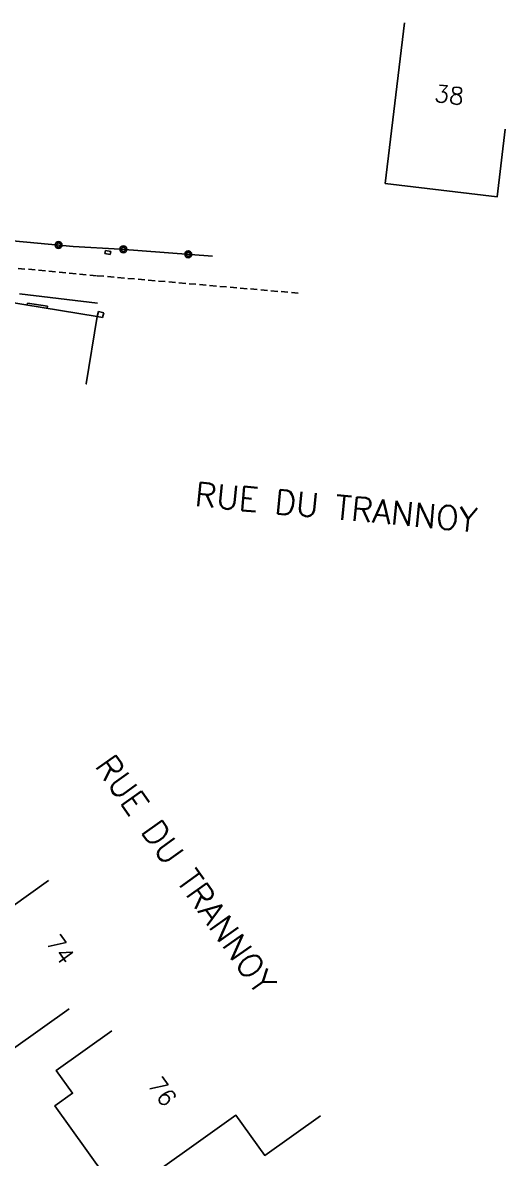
# Model space of a CAD drawing. Header units: millimetres. Extents: x 114000 to 115000, y 122000 to 123000.
# Drawn here: x 114335.1 to 114370.3, y 122916.9 to 123000 of the extents above; entities that cross this region are included whole.
import ezdxf
from ezdxf.enums import TextEntityAlignment as Align

# ---------------------------------------------------------------- set-up
doc = ezdxf.new("R2010")
doc.units = ezdxf.units.MM
doc.linetypes.add('DASHED', pattern=[0.75, 0.5, -0.25])
doc.layers.get('0').update_dxf_attribs({"linetype": 'CONTINUOUS'})
for name, color, linetype in [('W0001', 6, 'DASHED'), ('W0008', 7, 'CONTINUOUS'), ('W0100', 7, 'CONTINUOUS'), ('W0105', 7, 'CONTINUOUS'), ('W0112', 1, 'DASHED'), ('W0322', 7, 'CONTINUOUS'), ('W0989', 7, 'CONTINUOUS'), ('W0991', 7, 'CONTINUOUS')]:
    doc.layers.add(name, color=color, linetype=linetype)
doc.styles.get("Standard").update_dxf_attribs({"font": 'romans.shx', "width": 0.85})

# ---------------------------------------------------------------- blocks, each defined once
blk = doc.blocks.new('t322o')
at = {"color": 0, "linetype": 'Continuous'}
for radius in [0.25, 0.15]:
    blk.add_circle((0, 0), radius, dxfattribs=at)

msp = doc.modelspace()

# ---------------------------------------------------------------- linework, layer by layer
at = {"layer": 'W0001'}
msp.add_lwpolyline([(114284.161, 122983.767), (114296.128, 122985.848), (114314.196, 122983.171), (114327.251, 122982.726), (114340.49, 122981.49), (114355.418, 122980.198)], dxfattribs=at)
at = {"layer": 'W0008'}
msp.add_lwpolyline([(114334.82, 122980.159), (114340.525, 122979.472)], dxfattribs=at)
at = {"layer": 'W0100'}
msp.add_line((114362.946, 123000), (114361.542, 122988.235), dxfattribs=at)
for points in [[(114361.542, 122988.235), (114369.723, 122987.259), (114370.316, 122992.223)], [(114333.788, 122979.611), (114340.499, 122978.513), (114339.691, 122973.579), (114339.691, 122973.579), (114339.691, 122973.579), (114339.691, 122973.579), (114339.691, 122973.579), (114339.691, 122973.579), (114339.691, 122973.579), (114339.691, 122973.579), (114339.691, 122973.579), (114339.691, 122973.579), (114339.691, 122973.579), (114339.691, 122973.579), (114339.691, 122973.579), (114339.691, 122973.579), (114339.691, 122973.579), (114339.691, 122973.579), (114339.691, 122973.579), (114339.691, 122973.579), (114339.691, 122973.579), (114339.691, 122973.579), (114339.691, 122973.579), (114339.691, 122973.579), (114339.691, 122973.579), (114339.691, 122973.579), (114339.691, 122973.579), (114339.691, 122973.579), (114339.691, 122973.579), (114339.691, 122973.579), (114339.691, 122973.579), (114339.691, 122973.579), (114339.691, 122973.579), (114339.691, 122973.579), (114339.691, 122973.579), (114339.691, 122973.579), (114339.691, 122973.579), (114339.691, 122973.579), (114339.691, 122973.579), (114339.691, 122973.579), (114339.691, 122973.579), (114339.691, 122973.579), (114339.691, 122973.579), (114339.691, 122973.579), (114339.691, 122973.579), (114339.691, 122973.579), (114339.691, 122973.579), (114339.691, 122973.579), (114339.691, 122973.579), (114339.691, 122973.579), (114339.691, 122973.579), (114339.691, 122973.579), (114339.691, 122973.579), (114339.691, 122973.579), (114339.691, 122973.579), (114339.691, 122973.579), (114339.691, 122973.579), (114339.691, 122973.579), (114339.691, 122973.579), (114339.691, 122973.579), (114339.691, 122973.579), (114339.691, 122973.579), (114339.691, 122973.579), (114339.691, 122973.579), (114339.691, 122973.579), (114339.691, 122973.579), (114339.691, 122973.579), (114339.691, 122973.579), (114339.691, 122973.579), (114339.691, 122973.579), (114339.691, 122973.579), (114339.691, 122973.579), (114339.691, 122973.579), (114339.691, 122973.579), (114339.691, 122973.579), (114339.691, 122973.579), (114339.691, 122973.579), (114339.691, 122973.579), (114339.691, 122973.579), (114339.691, 122973.579), (114339.691, 122973.579), (114339.691, 122973.579), (114339.691, 122973.579), (114339.691, 122973.579)], [(114332.866, 122934.356), (114336.941, 122937.253), (114336.941, 122937.253), (114336.941, 122937.253), (114336.941, 122937.253), (114336.941, 122937.253), (114336.941, 122937.253), (114336.941, 122937.253), (114336.941, 122937.253), (114336.941, 122937.253), (114336.941, 122937.253), (114336.941, 122937.253), (114336.941, 122937.253), (114336.941, 122937.253), (114336.941, 122937.253), (114336.941, 122937.253), (114336.941, 122937.253), (114336.941, 122937.253), (114336.941, 122937.253), (114336.941, 122937.253), (114336.941, 122937.253), (114336.941, 122937.253), (114336.941, 122937.253), (114336.941, 122937.253), (114336.941, 122937.253), (114336.941, 122937.253), (114336.941, 122937.253), (114336.941, 122937.253), (114336.941, 122937.253), (114336.941, 122937.253), (114336.941, 122937.253), (114336.941, 122937.253), (114336.941, 122937.253), (114336.941, 122937.253), (114336.941, 122937.253), (114336.941, 122937.253), (114336.941, 122937.253), (114336.941, 122937.253), (114336.941, 122937.253), (114336.941, 122937.253), (114336.941, 122937.253), (114336.941, 122937.253), (114336.941, 122937.253), (114336.941, 122937.253), (114336.941, 122937.253), (114336.941, 122937.253), (114336.941, 122937.253), (114336.941, 122937.253), (114336.941, 122937.253), (114336.941, 122937.253), (114336.941, 122937.253), (114336.941, 122937.253), (114336.941, 122937.253), (114336.941, 122937.253), (114336.941, 122937.253), (114336.941, 122937.253), (114336.941, 122937.253), (114336.941, 122937.253), (114336.941, 122937.253), (114336.941, 122937.253), (114336.941, 122937.253), (114336.941, 122937.253), (114336.941, 122937.253), (114336.941, 122937.253), (114336.941, 122937.253), (114336.941, 122937.253), (114336.941, 122937.253), (114336.941, 122937.253), (114336.941, 122937.253), (114336.941, 122937.253), (114336.941, 122937.253), (114336.941, 122937.253), (114336.941, 122937.253), (114336.941, 122937.253), (114336.941, 122937.253), (114336.941, 122937.253), (114336.941, 122937.253), (114336.941, 122937.253), (114336.941, 122937.253), (114336.941, 122937.253), (114336.941, 122937.253), (114336.941, 122937.253), (114336.941, 122937.253), (114336.941, 122937.253), (114336.941, 122937.253), (114336.941, 122937.253), (114336.941, 122937.253), (114336.941, 122937.253), (114336.941, 122937.253), (114336.941, 122937.253), (114336.941, 122937.253), (114336.941, 122937.253), (114336.941, 122937.253), (114336.941, 122937.253), (114336.941, 122937.253), (114336.941, 122937.253), (114336.941, 122937.253)], [(114338.448, 122927.867), (114334.373, 122924.97)], [(114341.575, 122926.254), (114337.504, 122923.351), (114337.504, 122923.351), (114338.691, 122921.687), (114337.406, 122920.771), (114342.192, 122914.059), (114350.635, 122920.08), (114352.736, 122917.134), (114352.736, 122917.134), (114352.736, 122917.134), (114352.736, 122917.134), (114352.736, 122917.134), (114352.736, 122917.134), (114352.736, 122917.134), (114352.736, 122917.134), (114352.736, 122917.134), (114352.736, 122917.134), (114352.736, 122917.134), (114352.736, 122917.134), (114352.736, 122917.134), (114352.736, 122917.134), (114352.736, 122917.134), (114352.736, 122917.134), (114352.736, 122917.134), (114352.736, 122917.134), (114352.736, 122917.134), (114352.736, 122917.134), (114352.736, 122917.134), (114352.736, 122917.134), (114352.736, 122917.134), (114352.736, 122917.134), (114352.736, 122917.134), (114352.736, 122917.134), (114352.736, 122917.134), (114352.736, 122917.134), (114352.736, 122917.134), (114352.736, 122917.134), (114352.736, 122917.134), (114352.736, 122917.134), (114352.736, 122917.134), (114352.736, 122917.134), (114352.736, 122917.134), (114352.736, 122917.134), (114352.736, 122917.134), (114352.736, 122917.134), (114352.736, 122917.134), (114352.736, 122917.134), (114352.736, 122917.134), (114352.736, 122917.134), (114352.736, 122917.134), (114352.736, 122917.134), (114352.736, 122917.134), (114352.736, 122917.134), (114352.736, 122917.134), (114352.736, 122917.134), (114352.736, 122917.134), (114352.736, 122917.134), (114352.736, 122917.134), (114352.736, 122917.134), (114352.736, 122917.134), (114352.736, 122917.134), (114352.736, 122917.134), (114352.736, 122917.134), (114352.736, 122917.134), (114352.736, 122917.134), (114352.736, 122917.134), (114352.736, 122917.134), (114352.736, 122917.134), (114352.736, 122917.134), (114352.736, 122917.134), (114352.736, 122917.134), (114352.736, 122917.134), (114352.736, 122917.134), (114352.736, 122917.134), (114352.736, 122917.134), (114352.736, 122917.134), (114352.736, 122917.134), (114352.736, 122917.134), (114352.736, 122917.134), (114352.736, 122917.134), (114352.736, 122917.134), (114352.736, 122917.134), (114352.736, 122917.134), (114352.736, 122917.134), (114352.736, 122917.134), (114352.736, 122917.134), (114352.736, 122917.134), (114352.736, 122917.134), (114352.736, 122917.134), (114352.736, 122917.134), (114352.736, 122917.134), (114352.736, 122917.134), (114352.736, 122917.134), (114352.736, 122917.134), (114352.736, 122917.134), (114352.736, 122917.134), (114352.736, 122917.134), (114352.736, 122917.134), (114352.736, 122917.134), (114352.736, 122917.134), (114352.736, 122917.134), (114352.736, 122917.134), (114356.807, 122920.037)]]:
    msp.add_lwpolyline(points, dxfattribs=at)
at = {"layer": 'W0105'}
for p, q in [((114335.382, 122979.35), (114335.402, 122979.473)), ((114335.402, 122979.473), (114336.866, 122979.252)), ((114336.843, 122979.111), (114336.866, 122979.252))]:
    msp.add_line(p, q, dxfattribs=at)
at = {"layer": 'W0112'}
for p, q in [((114341.052, 122983.128), (114341.1, 122983.343)), ((114340.499, 122978.513), (114340.58, 122978.868))]:
    msp.add_line(p, q, dxfattribs=at)
for points in [[(114341.052, 122983.128), (114341.443, 122983.042), (114341.49, 122983.257), (114341.1, 122983.343), (114341.1, 122983.343), (114341.1, 122983.343), (114341.1, 122983.343), (114341.1, 122983.343), (114341.1, 122983.343), (114341.1, 122983.343), (114341.1, 122983.343), (114341.1, 122983.343), (114341.1, 122983.343), (114341.1, 122983.343), (114341.1, 122983.343), (114341.1, 122983.343), (114341.1, 122983.343), (114341.1, 122983.343), (114341.1, 122983.343), (114341.1, 122983.343), (114341.1, 122983.343), (114341.1, 122983.343), (114341.1, 122983.343), (114341.1, 122983.343), (114341.1, 122983.343), (114341.1, 122983.343), (114341.1, 122983.343), (114341.1, 122983.343), (114341.1, 122983.343), (114341.1, 122983.343), (114341.1, 122983.343), (114341.1, 122983.343), (114341.1, 122983.343), (114341.1, 122983.343), (114341.1, 122983.343), (114341.1, 122983.343), (114341.1, 122983.343), (114341.1, 122983.343), (114341.1, 122983.343), (114341.1, 122983.343), (114341.1, 122983.343), (114341.1, 122983.343), (114341.1, 122983.343), (114341.1, 122983.343), (114341.1, 122983.343), (114341.1, 122983.343), (114341.1, 122983.343), (114341.1, 122983.343), (114341.1, 122983.343), (114341.1, 122983.343), (114341.1, 122983.343), (114341.1, 122983.343), (114341.1, 122983.343), (114341.1, 122983.343), (114341.1, 122983.343), (114341.1, 122983.343), (114341.1, 122983.343), (114341.1, 122983.343), (114341.1, 122983.343), (114341.1, 122983.343), (114341.1, 122983.343), (114341.1, 122983.343), (114341.1, 122983.343), (114341.1, 122983.343), (114341.1, 122983.343), (114341.1, 122983.343), (114341.1, 122983.343), (114341.1, 122983.343), (114341.1, 122983.343), (114341.1, 122983.343), (114341.1, 122983.343), (114341.1, 122983.343), (114341.1, 122983.343), (114341.1, 122983.343), (114341.1, 122983.343), (114341.1, 122983.343), (114341.1, 122983.343), (114341.1, 122983.343), (114341.1, 122983.343), (114341.1, 122983.343), (114341.1, 122983.343), (114341.1, 122983.343), (114341.1, 122983.343), (114341.1, 122983.343), (114341.1, 122983.343), (114341.1, 122983.343), (114341.1, 122983.343), (114341.1, 122983.343), (114341.1, 122983.343), (114341.1, 122983.343), (114341.1, 122983.343), (114341.1, 122983.343), (114341.1, 122983.343), (114341.1, 122983.343), (114341.1, 122983.343), (114341.1, 122983.343), (114341.1, 122983.343), (114341.1, 122983.343), (114341.1, 122983.343), (114341.1, 122983.343), (114341.1, 122983.343), (114341.1, 122983.343), (114341.1, 122983.343), (114341.1, 122983.343), (114341.1, 122983.343), (114341.1, 122983.343), (114341.1, 122983.343), (114341.1, 122983.343), (114341.1, 122983.343), (114341.1, 122983.343), (114341.1, 122983.343), (114341.1, 122983.343), (114341.1, 122983.343), (114341.1, 122983.343), (114341.1, 122983.343), (114341.1, 122983.343), (114341.1, 122983.343), (114341.1, 122983.343), (114341.1, 122983.343), (114341.1, 122983.343)], [(114340.499, 122978.513), (114340.889, 122978.424), (114340.97, 122978.778), (114340.58, 122978.868), (114340.58, 122978.868), (114340.58, 122978.868), (114340.58, 122978.868), (114340.58, 122978.868), (114340.58, 122978.868), (114340.58, 122978.868), (114340.58, 122978.868), (114340.58, 122978.868), (114340.58, 122978.868), (114340.58, 122978.868), (114340.58, 122978.868), (114340.58, 122978.868), (114340.58, 122978.868), (114340.58, 122978.868), (114340.58, 122978.868), (114340.58, 122978.868), (114340.58, 122978.868), (114340.58, 122978.868), (114340.58, 122978.868), (114340.58, 122978.868), (114340.58, 122978.868), (114340.58, 122978.868), (114340.58, 122978.868), (114340.58, 122978.868), (114340.58, 122978.868), (114340.58, 122978.868), (114340.58, 122978.868), (114340.58, 122978.868), (114340.58, 122978.868), (114340.58, 122978.868), (114340.58, 122978.868), (114340.58, 122978.868), (114340.58, 122978.868), (114340.58, 122978.868), (114340.58, 122978.868), (114340.58, 122978.868), (114340.58, 122978.868), (114340.58, 122978.868), (114340.58, 122978.868), (114340.58, 122978.868), (114340.58, 122978.868), (114340.58, 122978.868), (114340.58, 122978.868), (114340.58, 122978.868), (114340.58, 122978.868), (114340.58, 122978.868), (114340.58, 122978.868), (114340.58, 122978.868), (114340.58, 122978.868), (114340.58, 122978.868), (114340.58, 122978.868), (114340.58, 122978.868), (114340.58, 122978.868), (114340.58, 122978.868), (114340.58, 122978.868), (114340.58, 122978.868), (114340.58, 122978.868), (114340.58, 122978.868), (114340.58, 122978.868), (114340.58, 122978.868), (114340.58, 122978.868), (114340.58, 122978.868), (114340.58, 122978.868), (114340.58, 122978.868), (114340.58, 122978.868), (114340.58, 122978.868), (114340.58, 122978.868), (114340.58, 122978.868), (114340.58, 122978.868), (114340.58, 122978.868), (114340.58, 122978.868), (114340.58, 122978.868), (114340.58, 122978.868), (114340.58, 122978.868), (114340.58, 122978.868), (114340.58, 122978.868), (114340.58, 122978.868), (114340.58, 122978.868), (114340.58, 122978.868), (114340.58, 122978.868), (114340.58, 122978.868), (114340.58, 122978.868), (114340.58, 122978.868), (114340.58, 122978.868), (114340.58, 122978.868), (114340.58, 122978.868), (114340.58, 122978.868), (114340.58, 122978.868), (114340.58, 122978.868), (114340.58, 122978.868), (114340.58, 122978.868), (114340.58, 122978.868), (114340.58, 122978.868), (114340.58, 122978.868), (114340.58, 122978.868), (114340.58, 122978.868), (114340.58, 122978.868), (114340.58, 122978.868), (114340.58, 122978.868), (114340.58, 122978.868), (114340.58, 122978.868), (114340.58, 122978.868), (114340.58, 122978.868), (114340.58, 122978.868), (114340.58, 122978.868), (114340.58, 122978.868), (114340.58, 122978.868), (114340.58, 122978.868), (114340.58, 122978.868), (114340.58, 122978.868), (114340.58, 122978.868), (114340.58, 122978.868), (114340.58, 122978.868), (114340.58, 122978.868), (114340.58, 122978.868), (114340.58, 122978.868)]]:
    msp.add_lwpolyline(points, dxfattribs=at)
at = {"layer": 'W0322'}
msp.add_lwpolyline([(114327.515, 122985.878), (114327.318, 122984.411), (114329.067, 122984.537), (114338.746, 122983.638), (114342.181, 122983.443), (114348.922, 122982.926)], dxfattribs=at)

# ---------------------------------------------------------------- block references
for p, rotation in [((114337.671, 122983.738), 354.6934178708216), ((114342.41, 122983.425), 355.6142477269186), ((114347.147, 122983.062), 355.6142477269186)]:
    msp.add_blockref('t322o', p, dxfattribs=dict(at, rotation=rotation))

# ---------------------------------------------------------------- texts
at = {"layer": 'W0989'}
for rotation, p in [(354.6686, (114357.957, 122964.561)), (305.33077, (114346.958, 122937.699))]:
    msp.add_text('RUE DU TRANNOY', height=1.75, rotation=rotation, dxfattribs=at).set_placement(p, align=Align.MIDDLE)
at = {"layer": 'W0991'}
for s, rotation, p in [('38', 353.19672, (114366.224, 122994.725)), ('74', 305.40494, (114337.813, 122932.214)), ('76', 305.49082, (114345.259, 122921.814))]:
    msp.add_text(s, height=1.25, rotation=rotation, dxfattribs=at).set_placement(p, align=Align.MIDDLE)

doc.saveas('drawing.dxf')
